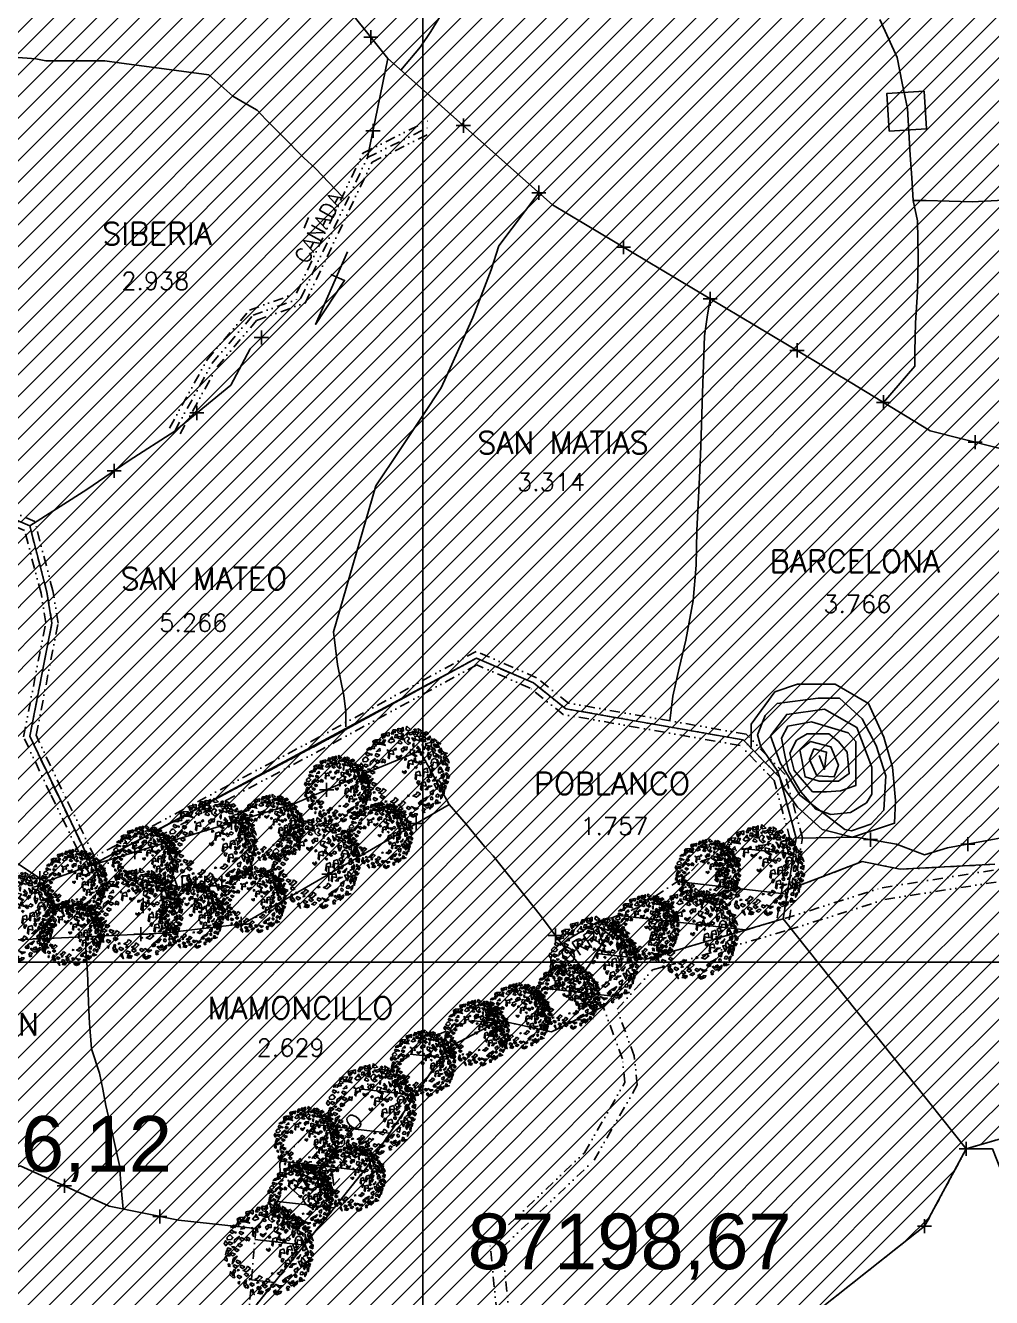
# Model space of a CAD drawing. Extents: x 0 to 28539, y 0 to 9112.
# Drawn here: x 23499 to 23977, y 5931 to 6561 of the extents above; entities that cross this region are included whole.
import ezdxf
from ezdxf.enums import TextEntityAlignment as Align

# ---------------------------------------------------------------- set-up
doc = ezdxf.new("R2010")
doc.units = 0
doc.header["$LTSCALE"] = 10
doc.header["$MEASUREMENT"] = 0
doc.header["$PDMODE"] = 2
doc.header["$PDSIZE"] = 3.5
doc.linetypes.add('DASHDOT', pattern=[1, 0.5, -0.25, 0, -0.25])
doc.linetypes.add('DIVIDE', pattern=[1.25, 0.5, -0.25, 0, -0.25, 0, -0.25])
doc.layers.get('0').update_dxf_attribs({"linetype": 'CONTINUOUS'})
doc.layers.get('Defpoints').update_dxf_attribs({"linetype": 'CONTINUOUS'})
for name, color, linetype in [('ARBOL4', 76, 'CONTINUOUS'), ('AREA', 2, 'CONTINUOUS'), ('CANO', 5, 'DIVIDE'), ('CERCO', 2, 'CONTINUOUS'), ('COORD', 8, 'CONTINUOUS'), ('COORDENADAS', 1, 'CONTINUOUS'), ('DIV-', 5, 'CONTINUOUS'), ('HOJA', 8, 'CONTINUOUS'), ('PUA', 1, 'CONTINUOUS'), ('R', 1, 'CONTINUOUS'), ('r-100', 6, 'CONTINUOUS'), ('R-100B', 6, 'CONTINUOUS'), ('R60', 2, 'CONTINUOUS'), ('RASTROJO', 2, 'DASHDOT')]:
    doc.layers.add(name, color=color, linetype=linetype)
doc.styles.add('ARIAL', font='arial.ttf')
doc.styles.add('ATTR', font='romans.shx', dxfattribs={"width": 0.8, "height": 0.7})
doc.styles.add('SIMPLEX', font='simplex', dxfattribs={"height": 8})
doc.dimstyles.new('Arq 1000', dxfattribs={"dimscale": 5, "dimtxt": 2, "dimasz": 0.8, "dimexe": 1, "dimexo": 0.625, "dimgap": 0.2, "dimtad": 0, "dimtih": 1, "dimtoh": 1, "dimzin": 1, "dimtxsty": 'ARIAL', "dimblk": 'DOT', "dimcen": 2.5, "dimadec": 0, "dimazin": 0, "dimtfac": 1, "dimtix": 1, "dimtmove": 2, "dimatfit": 3, "dimfxl": 1, "dimarcsym": 0})
pattern_1 = [(45, (2299.249, 0), (-5.3033009, 5.3033009), [])]

# ---------------------------------------------------------------- blocks, each defined once
blk = doc.blocks.new('DEC1')
for points in [[(-22.482173, 47.292998), (-22.915303, 48.664658), (-25.556323, 50.836408), (-20.701343, 52.081818), (-20.707443, 47.864548)], [(-17.825703, 50.144688), (-15.340965, 55.637398), (-11.893769, 55.475018), (-12.802246, 52.160138), (-14.540878, 53.429518), (-15.347061, 51.420148), (-14.679306, 50.283108)], [(-12.70607, 49.248398), (-13.313744, 45.632738), (-10.937401, 45.602688), (-9.258873, 49.086028)], [(-10.286347, 57.002498), (-6.636353, 53.173978), (-4.977264, 55.300948), (-2.322731, 54.024758), (-2.654549, 58.704078), (-5.640907, 57.002498)], [(-2.654549, 51.047028), (-4.645447, 48.494678), (-3.318176, 45.091538), (-1.990913, 46.793108)], [(2.096443, 60.253408), (0.995445, 56.151728), (3.318161, 54.875548), (7.299967, 55.726328)], [(2.654526, 51.897798), (6.304517, 49.345458), (10.949967, 51.047028), (8.959067, 52.748598), (6.304517, 51.897798)], [(13.272677, 57.002498), (10.949967, 55.726328), (12.609047, 54.024758), (14.268137, 54.875548)], [(16.259037, 52.323198), (16.922667, 53.599378), (16.590857, 57.002498), (20.904477, 54.450148), (17.918117, 51.472418)], [(21.568117, 51.047028), (27.209017, 53.173978), (29.531737, 50.621628), (26.545377, 48.920058), (26.213557, 51.047028), (24.222657, 50.196248), (23.890837, 48.920058)], [(-44.561383, 31.831348), (-39.273253, 31.705098), (-39.604093, 34.382268), (-36.824663, 35.356908), (-40.368063, 38.431048), (-41.276543, 35.116178)], [(-38.104163, 42.886048), (-35.982343, 39.207198), (-33.437553, 39.947208), (-31.223573, 43.364378)], [(-31.801213, 37.372358), (-27.415503, 38.148518), (-25.333863, 42.636518), (-27.944843, 42.431948), (-29.220293, 39.953298)], [(-27.902623, 48.490098), (-28.642653, 45.945318), (-26.266303, 45.915268), (-25.694743, 47.690008)], [(-17.061733, 46.095918), (-21.688173, 40.867878), (-18.577893, 39.165388), (-13.789101, 40.946228), (-14.889992, 43.454908), (-16.965533, 43.184148)], [(-12.277245, 32.755178), (-14.599968, 30.628218), (-13.604515, 29.777438), (-11.2818, 30.628218)], [(-7.299988, 42.539188), (-9.290886, 39.136068), (-5.640907, 37.859878), (-3.981812, 39.136068)], [(-1.990913, 33.180578), (-4.977264, 30.628218), (-3.318176, 27.225088), (-0.99546, 30.202838)], [(2.322716, 47.218508), (-1.327278, 43.815368), (-0.66365, 40.412228), (3.318161, 37.009098), (6.636337, 38.710668), (2.654526, 40.837618), (5.309077, 44.666158)], [(10.949967, 39.136068), (9.622697, 36.158308), (10.618147, 33.605958), (10.949967, 36.158308)], [(19.245397, 47.643888), (12.277227, 47.218508), (13.272677, 43.815368), (17.918117, 41.688418), (18.913577, 44.240768), (17.254487, 45.516938)], [(15.927217, 35.307528), (16.922667, 29.777438), (14.268137, 28.075868), (17.918117, 26.799688), (19.245397, 31.479008)], [(24.554477, 46.793108), (21.568117, 44.666158), (23.227197, 42.964588), (26.877177, 44.240768)], [(23.890837, 30.202838), (21.568117, 37.009098), (25.218107, 32.329788)], [(25.549927, 37.859878), (32.186277, 39.561448), (34.177167, 43.389968), (33.181717, 35.307528), (29.199917, 34.882128)], [(31.522627, 48.069288), (29.863537, 46.367708), (28.536287, 43.389968), (32.186277, 45.516938)], [(29.531737, 34.031358), (28.536287, 31.053608), (36.499887, 31.479008), (33.181717, 34.456738)], [(36.831707, 44.240768), (35.836257, 42.539188), (37.163527, 41.263018), (40.481707, 41.688418)], [(37.495347, 38.285278), (35.836257, 35.732928), (38.158977, 34.031358), (41.477157, 34.031358), (38.158977, 35.307528)], [(40.813507, 40.412228), (40.481707, 39.136068), (42.804427, 37.434478), (45.458957, 37.859878)], [(-52.427143, 19.568028), (-50.104423, 20.844198), (-46.786243, 17.441068), (-49.108973, 14.888718), (-53.754413, 14.463338), (-54.418043, 17.441068)], [(-45.127153, 9.784018), (-44.463523, 14.463338), (-38.490813, 18.717258), (-39.818083, 15.739508)], [(-42.472623, 24.672728), (-44.131713, 23.396548), (-42.804433, 22.971158)], [(-32.518103, 32.329788), (-36.831723, 28.075868), (-31.854473, 28.926648)], [(-30.195383, 13.187148), (-28.536293, 17.866458), (-25.218123, 16.164898), (-26.213573, 13.187148), (-27.872663, 14.463338)], [(-22.563583, 30.628218), (-22.563583, 28.501248), (-21.568133, 29.352038)], [(-5.640907, 20.844198), (-7.963623, 18.291858), (-11.2818, 20.418808), (-11.2818, 22.120378), (-7.963623, 20.844198), (-4.313629, 22.971158)], [(-0.66365, 18.717258), (0.663628, 19.142638), (1.659081, 17.441068), (-0.66365, 16.590288)], [(6.636337, 30.628218), (6.304517, 25.523518), (13.272677, 21.269598), (14.931767, 22.120378), (9.290877, 25.098128), (12.277227, 29.352038)], [(21.568117, 28.075868), (20.240847, 25.098128), (22.231747, 24.247348), (23.890837, 25.948898)], [(29.863537, 27.650488), (28.536287, 22.971158), (30.527177, 17.441068), (32.186277, 20.418808), (29.863537, 22.120378)], [(35.504437, 27.650488), (36.168077, 22.120378), (39.154437, 21.694998), (40.813507, 23.821948)], [(40.481707, 17.015668), (43.799877, 11.910978), (41.477157, 8.507848), (41.145337, 11.910978)], [(44.795317, 26.374298), (42.804427, 28.075868), (42.472607, 29.777438), (43.799877, 31.053608), (46.454417, 29.352038)], [(46.454417, 20.844198), (44.463497, 22.120378), (42.472607, 21.269598), (42.804427, 19.568028), (45.458957, 19.142638)], [(49.772577, 26.799688), (48.445307, 25.098128), (50.436227, 23.396548), (53.754397, 25.523518)], [(51.099847, 20.418808), (52.095307, 16.590288), (56.077117, 13.187148), (54.418027, 17.866458)], [(-52.427143, -0.850769), (-55.081683, 0.4254), (-56.077133, -5.104706), (-55.081683, -6.380875), (-50.436243, -6.380875), (-51.099873, -5.104706), (-53.754413, -4.253914)], [(-48.445333, 5.530108), (-46.786243, 3.828518), (-44.795343, 5.104708)], [(-0.66365, 1.276169), (-2.322731, 0.4254), (-1.327278, -0.425384), (0, 0)], [(18.581767, 15.739508), (16.922667, 13.187148), (19.245397, 11.060198), (21.236297, 11.910978), (19.577217, 13.612548)], [(29.531737, 7.231658), (31.854457, 4.679318), (32.186277, 0), (35.504437, 3.403137), (33.513537, 9.784018)], [(46.454417, 6.380878), (46.122607, 4.679318), (43.468057, 5.104708), (43.799877, 7.657058)], [(49.440767, 0.4254), (49.772577, -4.679306), (43.799877, -7.231651), (47.449857, -3.828529)], [(48.777127, 16.164898), (48.445307, 12.761768), (50.768037, 11.060198), (52.095307, 13.187148)], [(52.095307, 5.955488), (54.086217, 3.403137), (55.745307, 4.679318), (54.418027, 8.082458)], [(-47.449883, -17.015672), (-46.454433, -9.784004), (-41.145353, -6.806266), (-44.131713, -11.06018)], [(30.195357, -3.828529), (28.536287, -5.53009), (29.863537, -6.806266)], [(47.118057, -15.739494), (45.127137, -17.866462), (46.122607, -22.120372), (48.445307, -19.568022)], [(50.436227, -9.784004), (51.099847, -13.187141), (53.754397, -13.187141), (55.413487, -10.634796), (53.090757, -11.06018)], [(-50.768053, -17.015672), (-50.436243, -19.993412), (-52.427143, -19.568022), (-52.758963, -16.590282)], [(-45.458983, -31.478992), (-46.786243, -26.799672), (-44.463523, -23.396552), (-43.468073, -26.374292), (-44.463523, -28.075852)], [(48.113497, -26.799672), (45.127137, -28.501252), (45.458957, -32.755162), (47.118057, -30.202822)], [(-28.204473, -43.389972), (-32.518103, -44.240752), (-30.195383, -47.218492), (-26.545393, -46.367702)], [(20.572657, -34.456732), (16.922667, -37.859872), (18.249947, -39.986832), (21.236297, -38.285262)], [(22.563567, -50.621622), (25.218107, -49.770842), (22.563567, -48.069272)], [(24.554477, -39.561442), (23.890837, -40.837612), (27.872647, -44.666142), (34.508987, -42.539172), (32.186277, -40.412222), (27.872647, -41.688402)], [(38.158977, -36.583692), (38.822617, -39.136042), (45.127137, -37.434482)], [(-11.2818, -55.300932), (-13.936333, -51.472412), (-10.286347, -51.472412), (-7.963623, -52.323192)], [(9.622697, -56.151712), (6.304517, -54.024762), (8.295417, -52.748592), (8.959067, -53.173982), (12.277227, -53.173982), (12.277227, -51.472412), (15.595407, -51.897802), (14.268137, -54.024762)]]:
    blk.add_lwpolyline(points, close=True)
at = {"style": 'ATTR', "width": 0.8, "flags": 1}
blk.add_attdef('ESTCODE', (0, 0), '', height=0.7, dxfattribs=at)
blk = doc.blocks.new('A$C3B855193')
for p, q in [((3.91, 4.03), (4.16, 4.03)), ((4.04, 3.91), (4.04, 4.16))]:
    blk.add_line(p, q)
for points in [[(1.36, 6.69), (1.18, 6.59), (1.15, 6.73), (1.33, 6.83)], [(2.34, 7.24), (2.35, 7.44), (1.97, 7.36), (1.92, 7.26), (2.05, 6.96), (2.11, 7.04), (2.09, 7.23)], [(2.86, 7.16), (2.8, 7.01), (2.93, 6.92)], [(3.22, 7.07), (3.54, 7.15), (3.97, 6.89), (3.75, 6.89)], [(3.64, 7.8), (3.79, 7.69), (3.66, 7.38), (3.44, 7.46), (3.28, 7.74), (3.45, 7.87)], [(4.24, 7.3), (4.11, 7.38), (4.12, 7.28)], [(5, 6.88), (4.61, 7.04), (4.8, 6.74)], [(4.64, 7.63), (4.78, 7.29), (4.94, 7.39), (5.08, 7.24), (5.17, 7.55), (4.94, 7.51)], [(5.52, 7.52), (5.34, 7.29), (5.46, 7.15), (5.74, 7.1)], [(5.34, 6.97), (5.51, 6.71), (5.85, 6.7), (5.77, 6.87), (5.58, 6.88)], [(6.16, 7.03), (5.97, 7.01), (6.04, 6.85), (6.17, 6.87)], [(6.23, 6.65), (6.3, 6.72), (6.37, 6.94), (6.58, 6.67), (6.31, 6.55)], [(0.93, 5.59), (0.62, 5.73), (0.52, 5.58), (0.71, 5.44)], [(0.58, 5.96), (0.85, 6.17), (1.13, 6.12), (0.96, 5.97), (0.83, 5.99)], [(1.45, 6.48), (1.94, 6.62), (2.27, 6.36), (1.92, 6.43)], [(2.93, 5.95), (2.59, 5.83), (2.51, 5.27), (2.61, 5.19), (2.65, 5.63), (3, 5.56)], [(3.85, 6.21), (4.19, 6.23), (4.17, 5.97), (3.95, 5.96), (3.99, 6.1)], [(5.16, 6.2), (5.03, 6.14), (5.11, 6.1)], [(5.58, 5.6), (5.38, 5.69), (5.36, 5.61), (5.47, 5.48)], [(6.3, 6.27), (5.84, 6.42), (5.82, 6.18), (6.06, 5.92), (6.19, 6.06), (6.12, 6.19)], [(6.62, 6.08), (6.37, 6.02), (6.44, 5.87), (6.7, 5.86)], [(6.54, 6.43), (6.95, 6.42), (7.04, 6.2), (6.8, 6.17), (6.84, 6.31), (6.69, 6.31), (6.63, 6.24)], [(7.18, 6.14), (7.04, 5.8), (7.22, 5.75), (7.21, 5.55), (7.5, 5.7), (7.31, 5.84)], [(0.3, 4.54), (0.13, 4.79), (0, 4.56), (0.15, 4.35)], [(0.77, 4.57), (0.46, 4.71), (0.36, 4.56), (0.55, 4.42)], [(1.62, 4.4), (1.31, 4.54), (1.21, 4.4), (1.4, 4.26)], [(1.76, 5.49), (1.44, 5.63), (1.35, 5.48), (1.54, 5.34)], [(1.83, 4.93), (1.51, 5.07), (1.41, 4.93), (1.6, 4.78)], [(4.65, 5.08), (4.31, 4.96), (4.23, 4.4), (4.33, 4.32), (4.37, 4.76), (4.72, 4.68)], [(5, 4.86), (4.78, 4.93), (4.82, 5.2), (4.93, 5.25), (4.94, 5), (5.18, 4.83)], [(5.89, 4.96), (5.65, 5.08), (5.47, 4.88), (5.73, 4.82)], [(6.34, 5.55), (6.07, 5.59), (6.09, 5.32), (6.21, 5.25)], [(6.9, 5.07), (6.58, 5.21), (6.39, 5.07), (6.28, 4.73), (6.48, 4.56), (6.5, 4.87), (6.82, 4.81)], [(7.01, 5.49), (6.79, 5.55), (6.61, 5.37), (6.76, 5.33)], [(7.21, 5.18), (7.15, 4.87), (7.38, 4.62), (7.43, 4.8), (7.31, 4.94)], [(7.72, 5.44), (7.43, 5.4), (7.42, 5.21), (7.58, 4.98)], [(7.82, 4.64), (7.68, 4.75), (7.62, 4.6), (7.72, 4.52)], [(0, 3.13), (0.17, 3.41), (0.27, 3.17), (0.28, 3)], [(0.67, 4.04), (0.35, 4.18), (0.25, 4.03), (0.44, 3.89)], [(1, 3.6), (0.68, 3.73), (0.58, 3.59), (0.77, 3.45)], [(1.35, 3.97), (1.04, 4.11), (0.94, 3.97), (1.13, 3.83)], [(3.89, 4), (3.8, 4.09), (3.77, 4), (3.83, 3.93)], [(5.01, 4.48), (5.07, 4.41), (4.99, 4.3), (4.87, 4.42)], [(5.3, 4.07), (4.97, 3.95), (4.89, 3.39), (4.99, 3.31), (5.02, 3.75), (5.38, 3.67)], [(5.96, 4.34), (5.63, 4.22), (5.55, 3.66), (5.65, 3.58), (5.68, 4.02), (6.04, 3.95)], [(6.51, 3.88), (6.19, 3.66), (6.01, 3.79), (6.03, 3.52), (6.36, 3.56)], [(6.62, 4.3), (6.4, 4.3), (6.26, 4.17), (6.43, 4.22)], [(6.41, 3.23), (6.78, 3.56), (6.58, 3.2)], [(7.39, 4), (7.17, 4.44), (6.98, 4.28), (6.98, 3.92), (7.17, 3.93), (7.2, 4.07)], [(7.48, 3.64), (7.26, 3.77), (7.2, 3.62), (7.38, 3.42)], [(7.61, 4.32), (7.71, 4.31), (7.91, 4.43), (7.87, 4.08), (7.6, 4.19)], [(7.67, 3.95), (7.96, 3.65), (7.86, 3.43), (7.67, 3.57), (7.8, 3.65), (7.69, 3.76), (7.6, 3.74)], [(1.23, 2.53), (0.91, 2.67), (0.81, 2.53), (1, 2.39)], [(1.48, 2.94), (1.16, 3.08), (1.06, 2.93), (1.25, 2.79)], [(1.85, 2.48), (1.53, 2.62), (1.43, 2.48), (1.62, 2.34)], [(2.07, 2.54), (1.97, 2.32), (1.68, 2.17), (1.99, 2.05), (2.34, 2.35)], [(5.34, 3.17), (5.13, 3.21), (5.06, 3), (5.17, 2.9), (5.23, 3.05)], [(5.8, 3.14), (5.47, 3.03), (5.39, 2.47), (5.49, 2.38), (5.52, 2.82), (5.88, 2.75)], [(6.41, 2.78), (6.07, 2.74), (5.78, 2.46), (6.01, 2.44), (6.06, 2.63)], [(6.21, 3.32), (5.98, 3.32), (5.98, 3.17), (6.14, 3.11)], [(6.56, 2.42), (6.23, 2.23), (6.28, 2.03), (6.46, 1.98)], [(6.81, 2.98), (6.59, 2.96), (6.83, 2.46), (6.93, 2.76)], [(6.94, 3.33), (7.23, 2.96), (7.53, 2.94), (6.99, 2.78), (6.85, 3.02)], [(7.29, 2.59), (7.09, 2.62), (7.04, 2.43), (7.13, 2.22), (7.12, 2.46)], [(7.75, 3.23), (7.6, 3.29), (7.37, 3.3), (7.61, 3.12)], [(7.52, 2.43), (7.43, 2.42), (7.38, 2.22), (7.48, 2.07)], [(7.65, 2.79), (7.52, 2.81), (7.47, 2.69), (7.59, 2.49)], [(0.52, 1.78), (0.56, 2.05), (0.7, 1.96), (0.69, 1.9), (0.78, 1.69), (0.89, 1.74), (0.95, 1.51), (0.78, 1.54)], [(1.58, 1.6), (1.26, 1.74), (1.17, 1.6), (1.36, 1.45)], [(1.38, 2.19), (1.23, 2.25), (1.18, 2.13)], [(1.23, 1.11), (1.35, 0.96), (1.39, 1.18)], [(1.98, 1.28), (1.88, 1.29), (1.75, 0.93), (2.07, 0.57), (2.14, 0.77), (1.94, 1.01)], [(2.21, 1.79), (1.9, 1.93), (1.8, 1.79), (1.99, 1.64)], [(2.43, 1.39), (2.28, 1.44), (2.23, 1.32)], [(3.12, 1.73), (3.02, 1.51), (2.73, 1.36), (3.04, 1.24), (3.39, 1.55)], [(3.1, 1.09), (2.95, 1.15), (2.9, 1.03)], [(3.79, 1.44), (3.69, 1.22), (3.4, 1.07), (3.71, 0.95), (4.06, 1.26)], [(4.41, 1.9), (4.26, 1.96), (4.21, 1.84)], [(5.1, 2.24), (5, 2.03), (4.71, 1.88), (5.02, 1.76), (5.37, 2.06)], [(5.51, 1.14), (5.39, 1.12), (5.34, 1.3), (5.52, 1.35)], [(6.02, 1.81), (5.79, 1.46), (5.51, 1.52), (5.71, 1.63)], [(6.19, 1.26), (5.97, 1.19), (5.92, 1), (6.1, 0.97)], [(6.53, 1.23), (6.31, 1.06), (6.2, 0.72), (6.46, 0.95)], [(6.43, 1.54), (6.46, 1.7), (6.35, 1.8), (6.25, 1.74), (6.29, 1.56)], [(6.9, 1.49), (6.75, 1.53), (6.7, 1.35), (6.93, 1.2)], [(6.74, 1.8), (6.79, 1.97), (6.89, 2.04), (7.01, 1.99), (6.97, 1.77)], [(2.71, 0.92), (2.39, 1.06), (2.29, 0.91), (2.48, 0.77)], [(2.55, 0.5), (2.4, 0.38), (2.68, 0.03)], [(3.33, 0.59), (3.01, 0.73), (2.91, 0.58), (3.1, 0.44)], [(3.44, 0.13), (3.25, 0.27), (2.99, 0.14), (3.2, 0.1)], [(3.84, 0.76), (3.53, 0.9), (3.43, 0.76), (3.62, 0.62)], [(4.12, 0.5), (3.93, 0.56), (3.68, 0.39), (3.91, 0.31)], [(4.55, 0.82), (4.24, 0.95), (4.14, 0.81), (4.33, 0.67)], [(4.59, 0.45), (4.39, 0.31), (4.46, 0.14), (4.67, 0.11), (4.58, 0.24)], [(5.21, 0.79), (4.89, 0.63), (4.57, 0.94), (4.88, 0.8)], [(5.63, 0.77), (5.53, 0.58), (5.65, 0.5), (5.83, 0.68)]]:
    blk.add_lwpolyline(points, close=True)
at = {"xscale": 0.06928556762807148, "yscale": 0.06928556762807148, "zscale": 0.06928556762807148}
blk.add_blockref('DEC1', (4.02, 3.89), dxfattribs=at)
blk = doc.blocks.new('*D12')
at = {"layer": 'COORDENADAS', "color": 1, "lineweight": -2}
for p, q in [((23967.98, 6004.63), (23977.76, 6004.63)), ((23977.76, 6004.63), (23985.76, 5984.44)), ((23985.76, 5984.44), (23993.76, 5984.44))]:
    blk.add_line(p, q, dxfattribs=at)
at = {"layer": 'Defpoints', "color": 0}
for p in [(23964.86, 6004.63), (23993.76, 5984.44), (0, 0)]:
    blk.add_point(p, dxfattribs=at)
at = {"layer": 'COORDENADAS', "color": 7, "insert": (24019.43, 5984.44), "char_height": 10, "attachment_point": 5, "style": 'ARIAL'}
blk.add_mtext('6004,63', dxfattribs=at)
blk = doc.blocks.new('_DOT')
at = {"color": 0, "linetype": 'ByBlock'}
blk.add_line((-0.5, 0), (-1, 0), dxfattribs=at)
at = {"color": 0, "linetype": 'ByBlock', "const_width": 0.5}
blk.add_lwpolyline([(-0.25, 0, 1), (0.25, 0, 1)], format="xyb", close=True, dxfattribs=at)

msp = doc.modelspace()

# ---------------------------------------------------------------- hatches: boundary and pattern name
at = {"layer": 'COORDENADAS', "true_color": 0xe60000}
h = msp.add_hatch(dxfattribs=at)
h.set_pattern_fill('LINE', color=1, scale=60, angle=45)
h.set_pattern_definition([(45, (4432.5205, 9e-13), (-5.3033009, 5.3033009), [])])
h.paths.add_polyline_path([(23082.714, 6531.279), (23082.517, 6531.478), (23321.603, 6761.996), (23538.902, 7063.063), (23646.071, 7237.819), (23741.136, 7393.853), (23829.56, 7538.989), (23938.814, 7718.312), (23969.43, 7766.817), (24140.919, 8042.891), (24178.698, 8048.731), (24189.838, 8044.085), (24203.977, 8020.356), (24209.128, 8003.794), (24215.24, 7990.137), (24225.033, 7981.418), (24228.981, 7979.206), (24231.826, 7978.275), (24269.187, 7949.657), (24293.866, 7930.753), (24263.417, 7900.027), (24207.04, 7661.556), (24195.537, 7556.013), (24195.508, 7555.727), (24155.663, 7559.685), (24165.325, 7375.548), (24169.18, 7320.778), (24174.304, 7256.827), (24180.471, 7238.92), (24177.684, 7232.516), (24178.889, 7227.554), (24192.868, 7117.528), (24200.035, 7065.937), (24210.321, 7003.164), (24216.311, 6966.138), (24266.921, 6953.947), (24271.413, 6952.824), (24276.509, 6952.447), (24472.964, 6915.747), (24512.129, 6908.254), (24549.174, 6901.391), (24555.914, 6900.162), (24585.957, 6895.079), (24644.045, 6886.665), (24703.855, 6877.711), (24698.709, 6831.162), (24720.504, 6796.818), (24710.357, 6777.569), (24724.482, 6776.082), (24708.206, 6745.58), (24711.971, 6716.636), (24721.452, 6692.891), (24721.215, 6690.371), (24720.353, 6687.342), (24706.47, 6654.382), (24680.187, 6599.963), (24684.927, 6482.974), (24688.02, 6450.188), (24749.535, 6386.906), (24773.168, 6338.367), (24764.769, 6334.465), (24761.469, 6332.933), (24749.834, 6327.36), (24740.889, 6324.348), (24691.262, 6303.589), (24654.164, 6278.145), (24533.057, 6237.084), (24404.181, 6226.791), (24352.306, 6223.506), (24311.359, 6218.426), (24233.948, 6177.31), (24166.288, 6142.623), (24143.61, 6141.075), (24060.468, 6145.349), (24026.299, 6152.13), (23979.053, 6145.476), (23932.157, 6142.983), (23913.317, 6146.831), (23876.508, 6132.855), (23880.595, 6158.356), (23872.418, 6188.459), (23854.375, 6207.066), (23766.5, 6222.461), (23750.444, 6235.273), (23722.209, 6247.539), (23531.789, 6145.089), (23501.013, 6208.979), (23512.005, 6264.907), (23509.512, 6280.25), (23500.965, 6312.995), (23465.289, 6328.243), (23433.732, 6337.384), (23322.802, 6341.458), (23297.724, 6330.149), (23283.099, 6315.569), (23267.408, 6275.766), (23227.915, 6248.391), (23216.182, 6242.583), (23209.242, 6239.148), (23192.991, 6231.104), (23166.121, 6235.723), (23148.873, 6268.54), (23146.723, 6308.894), (23147.576, 6333.859), (23144.71, 6337.811), (23149.539, 6421.826), (23143.651, 6459.878), (23136.968, 6476.215), (23104.191, 6502.542), (23082.714, 6531.279), (23082.52, 6531.481)])
at = {"layer": 'COORDENADAS', "true_color": 0x0075eb}
h = msp.add_hatch(dxfattribs=at)
h.set_pattern_fill('LINE', color=150, scale=60, angle=45)
h.set_pattern_definition(pattern_1)
h.paths.add_polyline_path([(23227.915, 6248.391), (23267.408, 6275.766), (23283.099, 6315.569), (23297.724, 6330.149), (23322.802, 6341.458), (23433.732, 6337.384), (23465.289, 6328.243), (23500.965, 6312.995), (23509.512, 6280.25), (23512.005, 6264.907), (23501.013, 6208.979), (23531.789, 6145.089), (23653.199, 6209.875), (23722.209, 6247.539), (23750.444, 6235.273), (23766.5, 6222.461), (23854.375, 6207.066), (23872.418, 6188.459), (23880.595, 6158.356), (23874.197, 6118.433), (23806.353, 6098.487), (23785.008, 6075.018), (23759.464, 6062.55), (23733.858, 6068.123), (23707.659, 6054.437), (23667.902, 5995.452), (23609.135, 5922.192), (23548.944, 5835.218), (23516.355, 5757.664), (23473.476, 5691.711), (23451.056, 5669.67), (23432.98, 5662.343), (23429.321, 5658.912), (23426.828, 5656.573), (23419.25, 5649.467), (23417.529, 5647.853), (23417.123, 5653.497), (23414.343, 5692.151), (23409.496, 5759.564), (23314.754, 5971.79), (23251.221, 6168.73)])
at = {"layer": 'COORDENADAS', "true_color": 0xff962e}
h = msp.add_hatch(dxfattribs=at)
h.set_pattern_fill('LINE', color=30, scale=60, angle=45)
h.set_pattern_definition(pattern_1)
h.paths.add_polyline_path([(23913.317, 6146.831), (23876.508, 6132.855), (23874.197, 6118.433), (23964.858, 6004.627), (24006.289, 6016.598), (24082.499, 6014.787), (24129, 6024.092), (24155.049, 6039.538), (24185.285, 6050.895), (24259.068, 6061.808), (24324.004, 6041.597), (24350.179, 6044.14), (24349.675, 6055.159), (24414.255, 6068.174), (24521.876, 6068.445), (24571.083, 6076.567), (24590.456, 6089.783), (24730.55, 6125.542), (24771.638, 6143.328), (24843.932, 6197.459), (24882.555, 6176.791), (24773.168, 6338.367), (24749.834, 6327.36), (24740.889, 6324.348), (24691.262, 6303.589), (24654.164, 6278.145), (24533.057, 6237.084), (24352.306, 6223.506), (24311.359, 6218.426), (24166.288, 6142.623), (24143.61, 6141.075), (24060.468, 6145.349), (24026.299, 6152.13), (23979.053, 6145.476), (23932.157, 6142.983)])
at = {"layer": 'COORDENADAS', "true_color": 0x00753b}
h = msp.add_hatch(dxfattribs=at)
h.set_pattern_fill('LINE', color=116, scale=60, angle=45)
h.set_pattern_definition(pattern_1)
h.paths.add_polyline_path([(23417.529, 5647.853), (23432.98, 5662.343), (23451.056, 5669.67), (23473.476, 5691.711), (23516.355, 5757.664), (23548.944, 5835.218), (23609.135, 5922.192), (23667.902, 5995.452), (23707.659, 6054.437), (23732.952, 6068.32), (23759.464, 6062.55), (23785.008, 6075.018), (23806.353, 6098.487), (23874.197, 6118.433), (23964.858, 6004.627), (23944.173, 5966.287), (23855.429, 5896.224), (23823.61, 5882.783), (23786.278, 5876.028), (23722.979, 5847.013), (23686.915, 5808.625), (23652.821, 5759.693), (23632.696, 5749.086), (23540.988, 5672.021), (23521.609, 5662.238), (23488.898, 5637.742), (23473.683, 5627.456), (23447.649, 5605.678), (23418.082, 5640.162)])

# ---------------------------------------------------------------- linework, layer by layer
at = {"layer": 'AREA'}
for p in [(23964.858, 6004.627), (23944.173, 5966.287)]:
    msp.add_point(p, dxfattribs=at)
at = {"layer": 'CANO'}
for points in [[(23570.195, 6361.425), (23588.839, 6395.234), (23609.803, 6419.861), (23633.029, 6428.179), (23666.027, 6497.599), (23698.713, 6513.776)], [(23572.822, 6359.977), (23591.32, 6393.52), (23611.568, 6417.306), (23635.207, 6425.773), (23668.29, 6495.372), (23700.043, 6511.087)], [(23575.449, 6358.528), (23593.8, 6391.806), (23613.334, 6414.752), (23637.384, 6423.366), (23670.553, 6493.144), (23701.374, 6508.398)], [(23874.197, 6118.433), (23880.595, 6158.356), (23872.418, 6188.459), (23854.375, 6207.066), (23766.5, 6222.461), (23750.444, 6235.273), (23722.209, 6247.539), (23645.903, 6205.894), (23531.789, 6145.089), (23514.028, 6181.419), (23501.013, 6208.979), (23512.005, 6264.907), (23509.512, 6280.25), (23500.965, 6312.995), (23465.289, 6328.243), (23433.732, 6337.384), (23322.802, 6341.458), (23297.724, 6330.149), (23283.099, 6315.569), (23267.408, 6275.766), (23227.915, 6248.391), (23192.991, 6231.104), (23166.083, 6235.797), (23148.873, 6268.54)]]:
    msp.add_lwpolyline(points, dxfattribs=at)
at = {"layer": 'CANO', "color": 152, "true_color": 0x2a7dc6}
for points in [[(23877.159, 6117.958), (23883.659, 6158.519), (23875.11, 6189.992), (23855.851, 6209.853), (23767.772, 6225.283), (23752.004, 6237.866), (23722.059, 6250.875), (23644.479, 6208.534), (23533.119, 6149.197), (23516.732, 6182.718), (23504.146, 6209.368), (23515.052, 6264.856), (23512.45, 6280.87), (23503.496, 6315.175), (23466.299, 6331.073), (23434.211, 6340.368), (23322.209, 6344.481), (23295.992, 6332.659), (23280.537, 6317.251), (23264.95, 6277.713), (23226.386, 6250.982), (23192.539, 6234.228), (23168.052, 6238.498), (23151.834, 6269.355)], [(23871.235, 6118.908), (23877.53, 6158.193), (23869.725, 6186.926), (23852.898, 6204.279), (23765.227, 6219.638), (23748.883, 6232.68), (23722.358, 6244.203), (23647.327, 6203.253), (23530.458, 6140.98), (23511.324, 6180.119), (23497.879, 6208.589), (23508.957, 6264.957), (23506.573, 6279.629), (23498.433, 6310.814), (23464.278, 6325.412), (23433.252, 6334.399), (23323.394, 6338.434), (23299.455, 6327.638), (23285.66, 6313.886), (23269.865, 6273.819), (23229.443, 6245.8), (23193.442, 6227.98), (23164.114, 6233.095), (23145.913, 6267.725)], [(23399.972, 5608.876), (23412.965, 5643.572), (23432.98, 5662.343), (23453.265, 5670.566), (23468.66, 5661.722), (23506.008, 5671.958), (23538.195, 5677.554), (23627.293, 5752.368), (23634.752, 5785.776), (23644.386, 5818.11), (23678.203, 5871.523), (23732.265, 5923.67), (23728.932, 5958.178), (23775.739, 6002.648), (23795.746, 6037.509), (23794.502, 6049.205), (23785.008, 6075.018), (23806.189, 6098.438), (23875.021, 6118.675), (23923.135, 6133.903), (23979.021, 6142.643)], [(23405.579, 5606.776), (23418.082, 5640.162), (23436.263, 5657.213), (23452.812, 5663.921), (23467.839, 5655.288), (23507.316, 5666.108), (23540.81, 5671.931), (23632.696, 5749.086), (23640.551, 5784.267), (23649.889, 5815.607), (23682.878, 5867.713), (23738.503, 5921.367), (23735.173, 5955.848), (23780.498, 5998.909), (23801.906, 6036.212), (23800.378, 6050.576), (23791.878, 6073.687), (23809.498, 6093.17), (23876.769, 6112.948), (23924.509, 6128.057), (23979.802, 6136.705)]]:
    msp.add_lwpolyline(points, dxfattribs=at)
at = {"layer": 'CERCO'}
for p, q in [((23708.752, 6175.135), (23717.069, 6165.332)), ((23726.187, 6154.268), (23730.483, 6149.591))]:
    msp.add_line(p, q, dxfattribs=at)
for points in [[(23543.458, 7069.395), (23408.273, 6881.505), (23424.62, 6861.366), (23490.462, 6779.43), (23544.759, 6709.418), (23599.882, 6642.502), (23678.373, 6544.415), (23668.29, 6495.372)], [(23678.373, 6544.415), (23759.881, 6471.951), (23907.39, 6384.224), (23946.916, 6360.151), (24065.341, 6330.231), (24082.727, 6338.793), (24165.321, 6387.671)], [(23500.965, 6312.995), (23529.209, 6331.094), (23550.257, 6345.313), (23572.822, 6359.977), (23600.536, 6382.647), (23610.111, 6400.671), (23635.207, 6425.773)], [(23613.026, 5965.172), (23574.698, 5969.236), (23540.313, 5976.187), (23496.309, 5996.245), (23470.495, 5987.807), (23438.942, 5995.861), (23393.787, 5999.292), (23359.661, 5991.595), (23314.754, 5971.79), (23257.187, 6148.341), (23227.915, 6248.391), (23227.74, 6251.315), (23214.161, 6245.198), (23200.92, 6242.412), (23182.249, 6244.2), (23167.241, 6270.857), (23162.077, 6313.869), (23122.699, 6368.156), (23054.727, 6406.398), (23047.599, 6410.845), (23029.193, 6417.323)], [(23880.595, 6158.356), (23910.342, 6158.952), (23930.283, 6155.414), (23944.157, 6150.18), (23955.551, 6153.558), (24017.198, 6165.08), (24066.885, 6158.589), (24119.379, 6164.087), (24127.505, 6174.87), (24150.292, 6162.09), (24156.4, 6153.854), (24156.356, 6167.63), (24160.96, 6182.162), (24194.503, 6203.806), (24220.068, 6207.259)], [(23717.069, 6165.332), (23726.187, 6154.268)], [(23730.483, 6149.591), (23753.999, 6120.071), (23764.508, 6105.933), (23771.979, 6097.41), (23775.977, 6092.522), (23778.879, 6096.673), (23784.492, 6106.248), (23790.354, 6114.493), (23789.655, 6117.298), (23789.311, 6118.902), (23786.576, 6118.664), (23782.836, 6117.346), (23769.147, 6109.25), (23764.508, 6105.933)]]:
    msp.add_lwpolyline(points, dxfattribs=at)
msp.add_lwpolyline([(23694.142, 6201.675), (23708.752, 6175.135), (23606.708, 6116.018), (23567.221, 6111.392), (23495.049, 6108.06), (23443.74, 6110.591), (23434.946, 6167.36), (23465.618, 6167.177), (23482.572, 6153.933), (23508.604, 6136.748), (23531.789, 6145.089), (23632.293, 6175.543), (23664.2, 6189.297)], close=True, dxfattribs=at)
at = {"layer": 'COORD'}
for p, q in [((23695.703, 9011.951), (23695.703, 5554.586)), ((22884.719, 6097.055), (28514.925, 6097.055))]:
    msp.add_line(p, q, dxfattribs=at)
at = {"layer": 'DIV-'}
for points in [[(23710.697, 6576.018), (23699.633, 6557.78), (23694.532, 6550.195), (23684.798, 6538.702)], [(23922.006, 6563.657), (23926.3, 6554.275), (23930.595, 6544.894), (23933.124, 6532.264), (23935.653, 6519.634), (23937.098, 6496.539), (23937.821, 6485.353), (23938.544, 6474.166), (23940.62, 6464.038), (23940.948, 6445.699), (23940.62, 6428.948), (23939.633, 6413.51), (23939.304, 6399.387), (23939.304, 6392.161), (23923.884, 6374.178)], [(23655.785, 6476.052), (23642.459, 6489.915), (23636.803, 6495.25), (23625.994, 6506.102), (23617.949, 6514.237), (23613.55, 6518.787), (23607.58, 6522.239), (23601.61, 6525.691), (23589.669, 6536.361), (23571.13, 6538.872), (23545.363, 6542.324), (23538.136, 6543.265), (23508.913, 6543.265), (23504.024, 6544.201), (23493.166, 6545.137)], [(24113.604, 6528.233), (24103.406, 6523.626), (24081.274, 6512.11), (24069.339, 6505.2), (24041.879, 6492.931), (24012.252, 6478.496), (23986.495, 6474.371), (23967.81, 6473.444), (23945.047, 6474.166), (23938.544, 6474.166)], [(23753.108, 6477.972), (23733.331, 6451.66), (23729.523, 6439.777), (23720.481, 6416.248), (23710.011, 6392.958), (23704.775, 6381.312), (23695.703, 6367.721), (23684.058, 6350.275), (23672.412, 6332.83), (23651.472, 6260.581), (23653.375, 6244.421), (23656.583, 6228.98), (23657.535, 6220.9), (23657.535, 6213.54)], [(23838.04, 6425.467), (23836.585, 6416.313), (23835.13, 6407.159), (23834.669, 6392.906), (23834.209, 6378.653), (23833.292, 6352.411), (23832.835, 6340.42), (23831.447, 6310.609), (23830.987, 6293.598), (23829.498, 6276.057), (23825.923, 6256.358), (23822.7, 6242.565), (23819.478, 6228.772), (23818.074, 6216.471)], [(23891.932, 6199.414), (23894.601, 6192.483), (23895.669, 6201.014), (23889.262, 6202.613), (23887.127, 6197.281), (23890.864, 6189.284), (23899.406, 6188.75), (23901.541, 6194.615), (23897.804, 6203.679), (23887.661, 6206.345), (23882.322, 6202.08), (23884.992, 6188.75), (23891.932, 6186.618), (23901.541, 6186.618), (23906.88, 6190.35), (23905.812, 6201.014), (23901.541, 6206.345), (23896.737, 6210.078), (23886.059, 6210.078), (23880.721, 6206.879), (23877.517, 6200.48), (23879.653, 6191.949), (23888.729, 6181.286), (23895.669, 6181.286), (23902.609, 6181.819), (23910.083, 6184.485), (23910.083, 6206.345), (23906.346, 6210.611), (23888.195, 6215.943), (23876.45, 6213.81), (23873.247, 6207.945), (23875.382, 6197.814), (23876.984, 6191.416), (23882.856, 6181.286), (23890.33, 6172.755), (23897.804, 6170.089), (23907.414, 6171.155), (23915.422, 6175.954), (23918.091, 6180.219), (23918.091, 6193.549), (23910.617, 6213.277), (23894.601, 6222.341), (23875.916, 6219.675), (23867.908, 6209.011), (23872.713, 6195.682), (23882.322, 6179.686), (23904.744, 6162.624), (23907.948, 6162.091), (23917.557, 6165.29), (23923.964, 6172.222), (23925.031, 6189.284), (23920.227, 6204.213), (23913.286, 6217.542), (23902.075, 6227.673), (23891.398, 6227.673), (23871.111, 6225.007), (23865.239, 6219.142), (23861.502, 6209.545), (23863.103, 6203.679), (23871.111, 6191.949), (23874.314, 6183.419), (23881.254, 6173.821), (23893.533, 6162.624), (23908.482, 6158.892), (23929.302, 6165.823), (23929.836, 6177.02), (23928.235, 6193.549), (23923.964, 6208.478), (23916.49, 6225.007), (23899.94, 6234.604), (23881.254, 6234.604), (23870.043, 6230.872), (23858.298, 6214.876), (23858.298, 6203.679)], [(23528.73, 6109.615), (23528.73, 6103.335), (23529.31, 6097.055), (23529.713, 6088.335), (23529.943, 6081.787), (23530.196, 6073.173), (23530.595, 6066.762), (23531.597, 6054.087), (23535.605, 6042.078), (23537.163, 6034.072), (23538.722, 6026.067), (23541.839, 6012.724), (23545.402, 5996.268), (23546.324, 5985.527), (23547.246, 5974.785)]]:
    msp.add_lwpolyline(points, dxfattribs=at)
msp.add_lwpolyline([(23926.58, 6508.517), (23945.139, 6509.678), (23943.979, 6528.214), (23925.42, 6527.052)], close=True, dxfattribs=at)
at = {"layer": 'HOJA'}
for points in [[(23227.915, 6248.391), (23267.408, 6275.766), (23283.099, 6315.569), (23297.724, 6330.149), (23322.802, 6341.458), (23433.732, 6337.384), (23465.289, 6328.243), (23500.965, 6312.995), (23509.512, 6280.25), (23512.005, 6264.907), (23501.013, 6208.979), (23531.789, 6145.089), (23653.199, 6209.875), (23722.209, 6247.539), (23750.444, 6235.273), (23766.5, 6222.461), (23854.375, 6207.066), (23872.418, 6188.459), (23880.595, 6158.356), (23874.197, 6118.433), (23964.858, 6004.627), (23944.173, 5966.287), (23855.429, 5896.224)], [(24006.289, 6016.598), (23964.858, 6004.627), (23874.197, 6118.433), (23880.595, 6158.356), (23872.418, 6188.459), (23854.375, 6207.066), (23766.5, 6222.461), (23750.444, 6235.273), (23722.209, 6247.539), (23531.789, 6145.089), (23501.013, 6208.979), (23512.005, 6264.907), (23509.512, 6280.25), (23500.965, 6312.995), (23465.289, 6328.243)], [(23979.053, 6145.476), (23932.157, 6142.983), (23913.317, 6146.831), (23876.508, 6132.855), (23880.595, 6158.356), (23872.418, 6188.459), (23854.375, 6207.066), (23766.5, 6222.461), (23750.444, 6235.273), (23722.209, 6247.539), (23531.789, 6145.089), (23501.013, 6208.979), (23512.005, 6264.907), (23509.512, 6280.25), (23500.965, 6312.995), (23465.289, 6328.243)], [(23465.289, 6328.243), (23500.965, 6312.995), (23509.512, 6280.25), (23512.005, 6264.907), (23501.013, 6208.979), (23531.789, 6145.089), (23653.199, 6209.875), (23722.209, 6247.539), (23750.444, 6235.273), (23766.5, 6222.461), (23854.375, 6207.066), (23872.418, 6188.459), (23880.595, 6158.356), (23874.197, 6118.433), (23806.353, 6098.487), (23785.008, 6075.018), (23759.464, 6062.55), (23733.858, 6068.123), (23707.659, 6054.437), (23667.902, 5995.452), (23609.135, 5922.192)]]:
    msp.add_lwpolyline(points, dxfattribs=at)
at = {"layer": 'PUA'}
for p in [(23669.974, 6554.91), (23715.74, 6511.193), (23671.01, 6508.605), (23753.108, 6477.972), (23795.066, 6451.025), (23838.04, 6425.467), (23615.716, 6406.277), (23881.015, 6399.909), (23923.884, 6374.178), (23583.768, 6368.931), (23969.247, 6354.508), (23542.843, 6340.305), (23648.037, 6182.329), (23600.849, 6166.015), (23692.367, 6165.643), (23917.42, 6157.696), (23552.998, 6151.515), (23965.6, 6155.436), (23505.934, 6138.51), (23649.103, 6140.579), (23605.711, 6115.901), (23790.181, 6115.185), (23790.181, 6115.185), (23506.039, 6108.567), (23555.986, 6110.873), (23761.311, 6110.232), (23761.311, 6110.232), (23518.14, 5986.293), (23565.437, 5971.108)]:
    msp.add_point(p, dxfattribs=at)
at = {"layer": 'R'}
for p, q in [((23879.333, 6150.485), (23855.643, 6153.211)), ((23876.166, 6130.718), (23821.877, 6136.964)), ((23855.568, 6112.956), (23792.574, 6120.204)), ((23806.353, 6098.487), (23781.611, 6101.334)), ((23789.753, 6080.265), (23756.939, 6084.04)), ((23731.413, 6066.846), (23719.756, 6068.187)), ((23704.537, 6049.806), (23689.396, 6051.548)), ((23691.945, 6031.123), (23665.439, 6034.173)), ((23679.352, 6012.44), (23643.832, 6016.527)), ((23666.56, 5993.78), (23625.422, 5998.513)), ((23651.768, 5975.35), (23623.658, 5978.584)), ((23636.976, 5956.92), (23612.554, 5959.73)), ((23622.184, 5938.49), (23610.828, 5939.797))]:
    msp.add_line(p, q, dxfattribs=at)
at = {"layer": 'R60'}
msp.add_line((23636.844, 6460.399), (23639.082, 6465.774), dxfattribs=at)
msp.add_lwpolyline([(23658.329, 6448.754), (23642.542, 6412.765), (23656.94, 6434.566), (23650.106, 6437.45)], dxfattribs=at)
at = {"layer": 'RASTROJO'}
for points in [[(23789.311, 6118.902), (23802.185, 6124.04), (23824.021, 6138.372), (23828.696, 6142.236), (23832.986, 6146.765), (23843.593, 6150.727), (23880.595, 6158.356)], [(24166.288, 6142.623), (24143.61, 6141.075), (24060.468, 6145.349), (24026.299, 6152.13), (23979.053, 6145.476), (23932.157, 6142.983), (23913.317, 6146.831), (23876.508, 6132.855)], [(23775.977, 6092.522), (23771.099, 6089.234), (23762.934, 6086.597), (23695.728, 6057.942), (23687.702, 6049.838), (23674.262, 6041.378), (23637.237, 6011.141), (23626.131, 5999.981), (23624.921, 5997.474), (23625.14, 5981.612), (23623.289, 5977.83), (23613.026, 5965.172), (23609.327, 5922.47), (23667.902, 5995.452), (23707.659, 6054.437), (23733.858, 6068.123), (23759.464, 6062.55), (23785.008, 6075.018)], [(23632.696, 5749.086), (23652.821, 5759.693), (23686.915, 5808.625), (23722.979, 5847.013), (23786.278, 5876.028), (23823.61, 5882.783), (23855.556, 5896.278), (23944.173, 5966.287), (23964.858, 6004.627), (24006.289, 6016.598)]]:
    msp.add_lwpolyline(points, dxfattribs=at)

# ---------------------------------------------------------------- block references
at = {"layer": 'ARBOL4'}
for p, xscale, yscale, zscale in [((23664.493, 6168.809), 5.585038350211107, 5.585038350211107, 5.585038350211107), ((23637.043, 6166.555), 4.078627498245623, 4.078627498245623, 4.078627498245623), ((23604.262, 6147.297), 4.078627498245623, 4.078627498245623, 4.078627498245623), ((23569.044, 6133.182), 5.585038350211107, 5.585038350211107, 5.585038350211107), ((23658.254, 6143.445), 4.078627498245623, 4.078627498245623, 4.078627498245623), ((23620.143, 6123.553), 5.585038350211107, 5.585038350211107, 5.585038350211107), ((23541.593, 6131.89), 4.078627498245623, 4.078627498245623, 4.078627498245623), ((23840.287, 6120.103), 5.585038350211107, 5.585038350211107, 5.585038350211107), ((23820.611, 6125.219), 4.078627498245623, 4.078627498245623, 4.078627498245623), ((23506.884, 6120.335), 4.078627498245623, 4.078627498245623, 4.078627498245623), ((23469.738, 6097.554), 5.585038350211107, 5.585038350211107, 5.585038350211107), ((23532.407, 6098.517), 5.585038350211107, 5.585038350211107, 5.585038350211107), ((23595.585, 6111.669), 4.078627498245623, 4.078627498245623, 4.078627498245623), ((23564.733, 6103.966), 4.078627498245623, 4.078627498245623, 4.078627498245623), ((23504.956, 6095.3), 4.078627498245623, 4.078627498245623, 4.078627498245623), ((23790.286, 6097.96), 4.078627498245623, 4.078627498245623, 4.078627498245623), ((23807.387, 6088.631), 5.585038350211107, 5.585038350211107, 5.585038350211107), ((23758.061, 6074.795), 5.585038350211107, 5.585038350211107, 5.585038350211107), ((23750.862, 6063.887), 4.078627498245623, 4.078627498245623, 4.078627498245623), ((23726.601, 6054.044), 4.078627498245623, 4.078627498245623, 4.078627498245623), ((23706.131, 6045.715), 4.078627498245623, 4.078627498245623, 4.078627498245623), ((23679.596, 6030.571), 4.078627498245623, 4.078627498245623, 4.078627498245623), ((23647.964, 6001.784), 5.585038350211107, 5.585038350211107, 5.585038350211107), ((23621.977, 5992.712), 4.078627498245623, 4.078627498245623, 4.078627498245623), ((23644.722, 5973.783), 4.078627498245623, 4.078627498245623, 4.078627498245623), ((23618.945, 5964.697), 4.078627498245623, 4.078627498245623, 4.078627498245623), ((23597.238, 5932.306), 5.585038350211107, 5.585038350211107, 5.585038350211107)]:
    msp.add_blockref('A$C3B855193', p, dxfattribs=dict(at, xscale=xscale, yscale=yscale, zscale=zscale))

# ---------------------------------------------------------------- texts
at = {"layer": 'COORDENADAS', "color": 150, "true_color": 0x0075eb, "style": 'ARIAL'}
msp.add_text('216266,12', height=27.5452, dxfattribs=at).set_placement((23480.534, 5993.279), align=Align.CENTER)
at = {"layer": 'COORDENADAS', "color": 116, "true_color": 0x00753b, "style": 'ARIAL'}
msp.add_text('87198,67', height=27.5452, dxfattribs=at).set_placement((23798.126, 5944.983), align=Align.CENTER)
at = {"layer": 'r-100', "style": 'SIMPLEX'}
for s, p in [('SIBERIA', (23564.017, 6452.213)), ('SAN MATIAS', (23765.101, 6348.712)), ('BARCELONA', (23909.71, 6289.956)), ('SAN MATEO', (23587.226, 6281.417)), ('POBLANCO', (23789.365, 6179.961)), ('MAMONCILLO', (23635.035, 6068.881)), ('SAMAN', (23481.481, 6060.727))]:
    msp.add_text(s, height=11, dxfattribs=at).set_placement(p, align=Align.CENTER)
at = {"layer": 'R-100B', "style": 'SIMPLEX'}
for s, p in [('2.938', (23563.155, 6429.939)), ('3.314', (23759.184, 6330.363)), ('3.766', (23910.891, 6269.993)), ('5.266', (23581.971, 6260.71)), ('1.757', (23790.546, 6159.997)), ('2.629', (23630.202, 6050.328))]:
    msp.add_text(s, height=8.7262, dxfattribs=at).set_placement(p, align=Align.CENTER)
at = {"layer": 'R60', "style": 'SIMPLEX'}
for s, rotation, p in [('CANADA', 61.358817, (23638.335, 6442.233)), ('CORRAL', 33.672149, (23761.25, 6092.054)), ('RASTROJO', 49.032665, (23633.776, 5980.33)), ('0.82 has.', 49.032665, (23640.414, 5973.688))]:
    msp.add_text(s, height=7.5075, rotation=rotation, dxfattribs=at).set_placement(p)
for s, p in [('GUADUAL', (23577.896, 6132.293)), ('1.13 has.', (23577.896, 6121.209))]:
    msp.add_text(s, height=7.504, dxfattribs=at).set_placement(p, align=Align.CENTER)

# ---------------------------------------------------------------- dimensions: what is measured, and where the dimension line sits
at = {"layer": 'COORDENADAS'}
dim = msp.add_ordinate_dim(feature_location=(23964.858, 6004.627), offset=(28.899, -20.183), dtype=0, origin=(0, 0), dimstyle='Arq 1000', dxfattribs=at)
dim.commit()
dim.dimension.update_dxf_attribs({"geometry": '*D12', "text_midpoint": (24019.426, 5984.444)})

doc.saveas('drawing.dxf')
